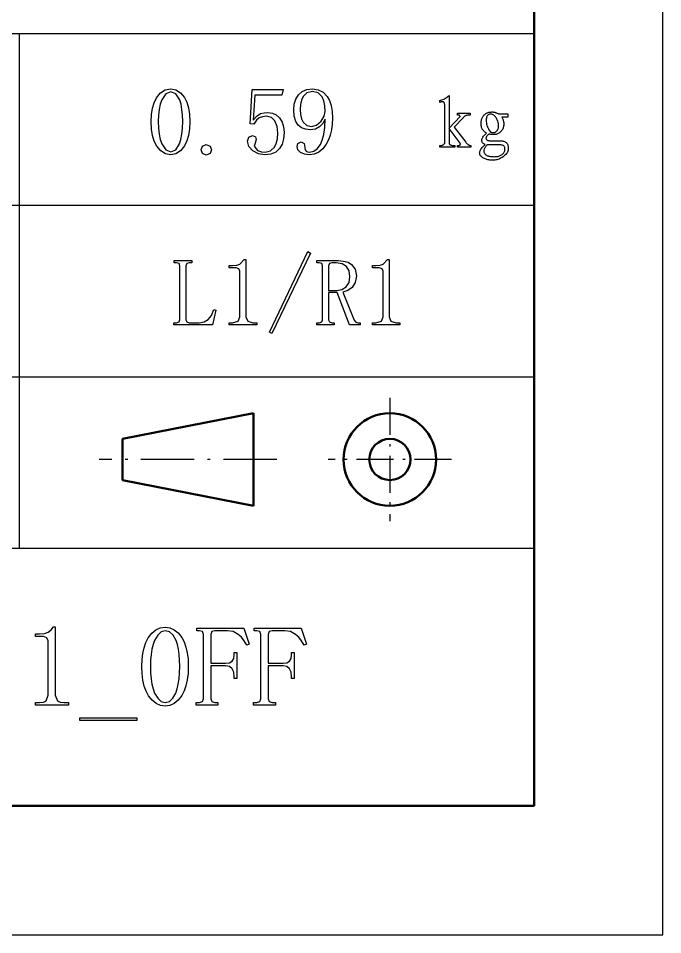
# Model space of a CAD drawing. Extents: x 0 to 420, y 0 to 297.
# Drawn here: x 394.95 to 420, y 0 to 35.61 of the extents above; entities that cross this region are included whole.
import ezdxf

# ---------------------------------------------------------------- set-up
doc = ezdxf.new("R2010")
doc.units = 0
doc.linetypes.add('DASHDOT', pattern=[18.5, 12, -3, 0.5, -3])

msp = doc.modelspace()

# ---------------------------------------------------------------- linework, layer by layer
at = {"color": 7, "lineweight": 25}
for p, q in [((420, 0), (420, 297)), ((415, 35), (235, 35)), ((395, 15), (395, 35)), ((415, 28.33), (363, 28.33)), ((415, 21.66), (363, 21.66)), ((415, 15), (303, 15)), ((0, 0), (420, 0))]:
    msp.add_line(p, q, dxfattribs=at)
at = {"color": 7, "lineweight": 50}
for p, q in [((415, 5), (415, 292)), ((415, 5), (25, 5)), ((235, 5), (415, 5)), ((235, 5), (415, 5)), ((235, 5), (415, 5)), ((235, 5), (415, 5)), ((235, 5), (415, 5)), ((235, 5), (415, 5)), ((235, 5), (415, 5))]:
    msp.add_line(p, q, dxfattribs=at)
at = {"color": 7, "linetype": 'DASHDOT', "lineweight": 25, "ltscale": 0.12}
for p, q in [((409.394, 20.864), (409.394, 16.064)), ((411.794, 18.464), (406.994, 18.464))]:
    msp.add_line(p, q, dxfattribs=at)
at = {"color": 7, "lineweight": 50, "ltscale": 0.129928}
for p, q in [((404.094, 20.264), (398.994, 19.264)), ((398.994, 17.664), (404.094, 16.664))]:
    msp.add_line(p, q, dxfattribs=at)
at = {"color": 7, "lineweight": 50, "ltscale": 0.09}
msp.add_line((404.094, 16.664), (404.094, 20.264), dxfattribs=at)
at = {"color": 7, "lineweight": 50, "ltscale": 0.04}
msp.add_line((398.994, 19.264), (398.994, 17.664), dxfattribs=at)
at = {"color": 7, "linetype": 'DASHDOT', "lineweight": 25, "ltscale": 0.1725}
msp.add_line((404.994, 18.464), (398.094, 18.464), dxfattribs=at)
at = {"color": 7, "lineweight": 25}
for points in [[(400.873, 30.308), (400.67, 30.346), (400.49, 30.458), (400.332, 30.645), (400.236, 30.83), (400.168, 31.05), (400.127, 31.305), (400.113, 31.595), (400.126, 31.866), (400.166, 32.11), (400.232, 32.327), (400.325, 32.516), (400.48, 32.711), (400.663, 32.828), (400.873, 32.867), (401.075, 32.829), (401.253, 32.717), (401.407, 32.531), (401.499, 32.346), (401.566, 32.129), (401.605, 31.878), (401.619, 31.595), (401.605, 31.311), (401.566, 31.059), (401.499, 30.84), (401.407, 30.652), (401.253, 30.461), (401.075, 30.347)], [(404.656, 31.946), (404.829, 31.922), (404.98, 31.852), (405.109, 31.734), (405.206, 31.577), (405.265, 31.389), (405.284, 31.171), (405.264, 30.926), (405.203, 30.716), (405.101, 30.542), (404.958, 30.412), (404.77, 30.334), (404.539, 30.308), (404.29, 30.347), (404.071, 30.462), (403.917, 30.632), (403.866, 30.835), (403.917, 30.988), (404.056, 31.054), (404.173, 30.995), (404.202, 30.893), (404.158, 30.754), (404.115, 30.645), (404.253, 30.469), (404.398, 30.425), (404.553, 30.411), (404.76, 30.458), (404.911, 30.601), (404.98, 30.745), (405.022, 30.926), (405.036, 31.142), (405.008, 31.407), (404.926, 31.617), (404.789, 31.754), (404.597, 31.8), (404.447, 31.785), (404.319, 31.741), (404.206, 31.65), (404.1, 31.493), (403.968, 31.507), (404.041, 32.838), (405.24, 32.838), (405.196, 32.618), (404.144, 32.618), (404.085, 31.653), (404.23, 31.818), (404.37, 31.902), (404.511, 31.935)], [(406.298, 31.273), (406.116, 31.294), (405.96, 31.354), (405.83, 31.456), (405.733, 31.603), (405.674, 31.8), (405.655, 32.048), (405.676, 32.269), (405.739, 32.464), (405.845, 32.633), (405.99, 32.763), (406.17, 32.841), (406.386, 32.867), (406.612, 32.834), (406.802, 32.737), (406.956, 32.574), (407.046, 32.412), (407.11, 32.216), (407.148, 31.988), (407.161, 31.726), (407.151, 31.489), (407.122, 31.269), (407.074, 31.066), (407.006, 30.88), (406.92, 30.71), (406.788, 30.534), (406.633, 30.409), (406.455, 30.333), (406.254, 30.308), (406.077, 30.33), (405.925, 30.396), (405.821, 30.498), (405.786, 30.63), (405.823, 30.747), (405.947, 30.805), (406.064, 30.74), (406.094, 30.586), (406.108, 30.491), (406.137, 30.44), (406.189, 30.418), (406.269, 30.411), (406.433, 30.443), (406.574, 30.541), (406.693, 30.703), (406.765, 30.874), (406.821, 31.094), (406.86, 31.364), (406.883, 31.683), (406.792, 31.522), (406.664, 31.39), (406.499, 31.302)], [(405.903, 32.063), (405.917, 31.865), (405.959, 31.702), (406.028, 31.573), (406.168, 31.447), (406.342, 31.405), (406.547, 31.456), (406.722, 31.61), (406.843, 31.807), (406.883, 31.99), (406.87, 32.208), (406.831, 32.396), (406.766, 32.552), (406.613, 32.711), (406.386, 32.764), (406.17, 32.715), (406.02, 32.567), (405.955, 32.423), (405.916, 32.255)], [(400.873, 32.75), (400.685, 32.671), (400.529, 32.436), (400.469, 32.265), (400.425, 32.068), (400.399, 31.845), (400.391, 31.595), (400.399, 31.333), (400.425, 31.101), (400.469, 30.901), (400.529, 30.732), (400.685, 30.502), (400.873, 30.425), (401.069, 30.502), (401.217, 30.732), (401.271, 30.901), (401.31, 31.101), (401.333, 31.333), (401.341, 31.595), (401.334, 31.845), (401.312, 32.068), (401.275, 32.265), (401.224, 32.436), (401.078, 32.671)], [(412.123, 31.789), (412.122, 31.8), (412.119, 31.81), (412.114, 31.819), (412.108, 31.826), (412.099, 31.833), (412.089, 31.838), (412.077, 31.842), (412.063, 31.845), (412.047, 31.847), (412.029, 31.847), (412.029, 31.918), (412.521, 31.918), (412.521, 31.847), (412.485, 31.847), (412.451, 31.844), (412.418, 31.839), (412.388, 31.832), (412.36, 31.824), (412.334, 31.814), (412.311, 31.802), (412.289, 31.787), (412.269, 31.772), (412.252, 31.754), (411.889, 31.379), (412.346, 30.793), (412.364, 30.768), (412.384, 30.746), (412.403, 30.727), (412.422, 30.71), (412.442, 30.696), (412.462, 30.685), (412.483, 30.676), (412.503, 30.669), (412.524, 30.665), (412.545, 30.664), (412.545, 30.594), (412.029, 30.594), (412.029, 30.664), (412.055, 30.665), (412.078, 30.668), (412.097, 30.672), (412.112, 30.679), (412.123, 30.687), (412.13, 30.698), (412.134, 30.71), (412.134, 30.724), (412.13, 30.74), (412.123, 30.758), (411.701, 31.32), (411.701, 30.734), (411.707, 30.721), (411.717, 30.709), (411.731, 30.698), (411.748, 30.689), (411.768, 30.681), (411.792, 30.675), (411.82, 30.67), (411.851, 30.667), (411.886, 30.665), (411.924, 30.664), (411.924, 30.594), (411.338, 30.594), (411.338, 30.664), (411.369, 30.665), (411.398, 30.668), (411.424, 30.672), (411.447, 30.679), (411.467, 30.687), (411.484, 30.698), (411.499, 30.71), (411.51, 30.724), (411.519, 30.74), (411.525, 30.758), (411.525, 32.222), (411.525, 32.249), (411.523, 32.273), (411.519, 32.294), (411.515, 32.312), (411.509, 32.328), (411.502, 32.341), (411.494, 32.35), (411.484, 32.357), (411.473, 32.362), (411.461, 32.363), (411.448, 32.363), (411.435, 32.362), (411.423, 32.361), (411.41, 32.359), (411.398, 32.357), (411.386, 32.355), (411.373, 32.352), (411.361, 32.348), (411.35, 32.344), (411.338, 32.34), (411.338, 32.41), (411.375, 32.42), (411.412, 32.433), (411.449, 32.448), (411.486, 32.464), (411.522, 32.483), (411.559, 32.504), (411.594, 32.527), (411.63, 32.552), (411.666, 32.58), (411.701, 32.609), (411.701, 31.344)], [(413.154, 31.144), (413.134, 31.158), (413.114, 31.172), (413.096, 31.187), (413.078, 31.201), (413.062, 31.215), (413.047, 31.229), (413.032, 31.243), (413.019, 31.257), (413.007, 31.271), (412.996, 31.285), (412.986, 31.3), (412.977, 31.318), (412.969, 31.337), (412.962, 31.359), (412.956, 31.383), (412.952, 31.409), (412.948, 31.438), (412.945, 31.469), (412.944, 31.502), (412.943, 31.537), (412.944, 31.573), (412.947, 31.607), (412.952, 31.64), (412.959, 31.671), (412.968, 31.701), (412.979, 31.73), (412.992, 31.757), (413.007, 31.783), (413.024, 31.807), (413.043, 31.83), (413.063, 31.851), (413.084, 31.871), (413.105, 31.888), (413.126, 31.904), (413.148, 31.918), (413.171, 31.93), (413.194, 31.94), (413.217, 31.948), (413.241, 31.954), (413.265, 31.959), (413.29, 31.962), (413.313, 31.964), (413.335, 31.966), (413.355, 31.967), (413.375, 31.968), (413.394, 31.967), (413.412, 31.966), (413.429, 31.964), (413.444, 31.962), (413.459, 31.959), (413.473, 31.955), (413.488, 31.951), (413.503, 31.946), (413.519, 31.94), (413.535, 31.934), (413.552, 31.927), (413.569, 31.92), (413.586, 31.912), (413.604, 31.903), (413.623, 31.894), (413.974, 31.894), (413.974, 31.765), (413.752, 31.765), (413.765, 31.742), (413.777, 31.717), (413.788, 31.691), (413.797, 31.664), (413.805, 31.637), (413.811, 31.608), (413.816, 31.578), (413.819, 31.548), (413.821, 31.517), (413.822, 31.484), (413.821, 31.452), (413.817, 31.42), (413.812, 31.39), (413.803, 31.36), (413.793, 31.332), (413.78, 31.304), (413.765, 31.277), (413.747, 31.252), (413.727, 31.227), (413.705, 31.203), (413.681, 31.181), (413.657, 31.161), (413.633, 31.143), (413.607, 31.128), (413.582, 31.115), (413.556, 31.105), (413.529, 31.096), (413.502, 31.09), (413.475, 31.087), (413.447, 31.086), (413.42, 31.086), (413.394, 31.087), (413.37, 31.088), (413.348, 31.09), (413.327, 31.092), (413.308, 31.094), (413.29, 31.097), (413.275, 31.101), (413.26, 31.105), (413.248, 31.109), (413.226, 31.093), (413.206, 31.076), (413.188, 31.059), (413.173, 31.043), (413.16, 31.026), (413.149, 31.009), (413.141, 30.991), (413.135, 30.974), (413.132, 30.957), (413.131, 30.939), (413.132, 30.923), (413.138, 30.908), (413.146, 30.894), (413.158, 30.883), (413.173, 30.873), (413.192, 30.865), (413.214, 30.859), (413.239, 30.855), (413.268, 30.852), (413.301, 30.851), (413.335, 30.851), (413.369, 30.851), (413.403, 30.851), (413.438, 30.851), (413.472, 30.851), (413.507, 30.851), (413.541, 30.851), (413.576, 30.851), (413.611, 30.851), (413.646, 30.851), (413.681, 30.851), (413.713, 30.849), (413.744, 30.846), (413.773, 30.841), (413.8, 30.835), (413.826, 30.828), (413.849, 30.82), (413.871, 30.81), (413.892, 30.799), (413.91, 30.787), (413.927, 30.773), (413.942, 30.757), (413.955, 30.738), (413.966, 30.718), (413.976, 30.695), (413.984, 30.67), (413.99, 30.642), (413.994, 30.613), (413.997, 30.581), (413.998, 30.547), (413.996, 30.512), (413.99, 30.478), (413.98, 30.444), (413.966, 30.412), (413.948, 30.38), (413.926, 30.348), (413.9, 30.318), (413.87, 30.288), (413.837, 30.259), (413.799, 30.23), (413.759, 30.204), (413.719, 30.18), (413.679, 30.159), (413.638, 30.14), (413.598, 30.125), (413.557, 30.112), (413.517, 30.102), (413.476, 30.095), (413.435, 30.091), (413.394, 30.09), (413.354, 30.091), (413.314, 30.093), (413.276, 30.097), (413.239, 30.103), (413.202, 30.11), (413.167, 30.119), (413.133, 30.13), (413.1, 30.142), (413.068, 30.156), (413.037, 30.172), (413.008, 30.189), (412.982, 30.206), (412.959, 30.225), (412.939, 30.244), (412.923, 30.264), (412.909, 30.285), (412.898, 30.307), (412.891, 30.329), (412.886, 30.353), (412.885, 30.377), (412.887, 30.402), (412.893, 30.429), (412.904, 30.457), (412.918, 30.487), (412.937, 30.519), (412.961, 30.552), (412.988, 30.586), (413.02, 30.622), (413.055, 30.66), (413.096, 30.699), (413.071, 30.711), (413.049, 30.725), (413.03, 30.739), (413.013, 30.754), (412.999, 30.771), (412.987, 30.788), (412.978, 30.807), (412.972, 30.827), (412.968, 30.847), (412.967, 30.869), (412.969, 30.892), (412.974, 30.916), (412.984, 30.941), (412.997, 30.966), (413.014, 30.993), (413.034, 31.022), (413.059, 31.051), (413.087, 31.081), (413.119, 31.112)], [(413.306, 31.18), (413.329, 31.177), (413.35, 31.176), (413.37, 31.174), (413.388, 31.173), (413.405, 31.172), (413.42, 31.172), (413.433, 31.172), (413.445, 31.172), (413.456, 31.173), (413.465, 31.174), (413.473, 31.175), (413.482, 31.178), (413.491, 31.182), (413.5, 31.188), (413.51, 31.194), (413.52, 31.202), (413.531, 31.211), (413.542, 31.221), (413.553, 31.232), (413.564, 31.244), (413.575, 31.258), (413.585, 31.272), (413.594, 31.288), (413.602, 31.306), (413.608, 31.325), (413.614, 31.345), (413.618, 31.366), (413.621, 31.388), (413.622, 31.412), (413.623, 31.437), (413.622, 31.463), (413.619, 31.49), (413.615, 31.517), (413.609, 31.545), (413.601, 31.574), (413.591, 31.603), (413.58, 31.632), (413.567, 31.662), (413.552, 31.693), (413.535, 31.724), (413.517, 31.755), (413.497, 31.781), (413.476, 31.805), (413.454, 31.826), (413.431, 31.843), (413.406, 31.857), (413.38, 31.868), (413.353, 31.876), (413.325, 31.881), (413.295, 31.883), (413.266, 31.88), (413.24, 31.873), (413.217, 31.861), (413.197, 31.844), (413.181, 31.823), (413.167, 31.796), (413.156, 31.765), (413.149, 31.729), (413.144, 31.688), (413.142, 31.642), (413.144, 31.595), (413.149, 31.547), (413.157, 31.5), (413.169, 31.453), (413.183, 31.407), (413.201, 31.36), (413.223, 31.315), (413.247, 31.269), (413.275, 31.224)], [(402.464, 30.498), (402.405, 30.352), (402.259, 30.294), (402.113, 30.352), (402.054, 30.498), (402.113, 30.645), (402.259, 30.703), (402.405, 30.645)], [(413.178, 30.687), (413.153, 30.664), (413.131, 30.641), (413.112, 30.618), (413.095, 30.595), (413.081, 30.572), (413.069, 30.549), (413.06, 30.526), (413.054, 30.504), (413.05, 30.481), (413.049, 30.459), (413.05, 30.437), (413.053, 30.416), (413.058, 30.397), (413.065, 30.378), (413.074, 30.361), (413.085, 30.344), (413.097, 30.329), (413.112, 30.314), (413.129, 30.301), (413.148, 30.289), (413.169, 30.278), (413.192, 30.268), (413.217, 30.259), (413.244, 30.251), (413.273, 30.245), (413.304, 30.24), (413.337, 30.236), (413.371, 30.233), (413.408, 30.231), (413.447, 30.23), (413.486, 30.231), (413.523, 30.234), (413.559, 30.238), (413.592, 30.243), (413.624, 30.251), (413.655, 30.26), (413.683, 30.271), (413.71, 30.283), (413.735, 30.297), (413.758, 30.312), (413.779, 30.329), (413.798, 30.348), (413.814, 30.367), (413.829, 30.388), (413.841, 30.41), (413.851, 30.434), (413.859, 30.459), (413.865, 30.485), (413.868, 30.512), (413.869, 30.541), (413.867, 30.569), (413.861, 30.594), (413.851, 30.616), (413.837, 30.635), (413.819, 30.651), (413.797, 30.664), (413.771, 30.674), (413.741, 30.681), (413.708, 30.686), (413.67, 30.687), (413.631, 30.687), (413.595, 30.687), (413.56, 30.687), (413.528, 30.687), (413.498, 30.687), (413.471, 30.687), (413.445, 30.687), (413.422, 30.687), (413.401, 30.687), (413.383, 30.687), (413.365, 30.687), (413.346, 30.687), (413.327, 30.687), (413.308, 30.687), (413.287, 30.687), (413.267, 30.687), (413.245, 30.687), (413.223, 30.687), (413.201, 30.687)], [(404.812, 23.354), (404.71, 23.413), (406.201, 26.542), (406.304, 26.483)], [(401.46, 23.895), (401.497, 23.808), (401.592, 23.778), (401.987, 23.778), (402.177, 23.809), (402.337, 23.903), (402.465, 24.062), (402.557, 24.29), (402.63, 24.261), (402.498, 23.691), (400.992, 23.691), (400.992, 23.778), (401.095, 23.778), (401.197, 23.808), (401.226, 23.895), (401.226, 25.986), (401.197, 26.074), (401.095, 26.103), (401.007, 26.103), (401.007, 26.191), (401.694, 26.191), (401.694, 26.103), (401.592, 26.103), (401.497, 26.074), (401.46, 25.986)], [(403.795, 26.235), (403.795, 24.012), (403.868, 23.837), (404.073, 23.778), (404.219, 23.778), (404.219, 23.691), (403.151, 23.691), (403.151, 23.778), (403.283, 23.778), (403.495, 23.837), (403.561, 24.012), (403.561, 25.781), (403.524, 25.876), (403.415, 25.913), (403.151, 25.913), (403.151, 26.001), (403.283, 26.001), (403.442, 26.015), (403.568, 26.059), (403.736, 26.235)], [(408.091, 25.606), (408.05, 25.346), (407.93, 25.153), (407.758, 25.025), (407.564, 24.963), (408.003, 23.881), (408.069, 23.8), (408.149, 23.778), (408.237, 23.778), (408.237, 23.691), (407.828, 23.691), (407.345, 24.948), (407.009, 24.948), (407.009, 23.895), (407.045, 23.808), (407.14, 23.778), (407.228, 23.778), (407.228, 23.691), (406.556, 23.691), (406.556, 23.778), (406.643, 23.778), (406.746, 23.808), (406.775, 23.895), (406.775, 25.986), (406.746, 26.074), (406.643, 26.103), (406.556, 26.103), (406.556, 26.191), (407.389, 26.191), (407.596, 26.174), (407.769, 26.126), (407.908, 26.044), (408.045, 25.862)], [(407.009, 25.036), (407.33, 25.036), (407.531, 25.069), (407.696, 25.167), (407.806, 25.335), (407.842, 25.577), (407.809, 25.798), (407.711, 25.964), (407.542, 26.068), (407.301, 26.103), (407.14, 26.103), (407.045, 26.074), (407.009, 25.986)], [(409.364, 26.235), (409.364, 24.012), (409.437, 23.837), (409.642, 23.778), (409.788, 23.778), (409.788, 23.691), (408.721, 23.691), (408.721, 23.778), (408.853, 23.778), (409.065, 23.837), (409.13, 24.012), (409.13, 25.781), (409.094, 25.876), (408.984, 25.913), (408.721, 25.913), (408.721, 26.001), (408.853, 26.001), (409.012, 26.015), (409.138, 26.059), (409.306, 26.235)], [(396.389, 11.968), (396.389, 9.301), (396.476, 9.09), (396.582, 9.038), (396.722, 9.02), (396.897, 9.02), (396.897, 8.915), (395.617, 8.915), (395.617, 9.02), (395.775, 9.02), (395.926, 9.038), (396.029, 9.09), (396.108, 9.301), (396.108, 11.424), (396.064, 11.538), (395.932, 11.582), (395.617, 11.582), (395.617, 11.687), (395.775, 11.687), (395.965, 11.705), (396.117, 11.757), (396.233, 11.845), (396.318, 11.968)], [(400.662, 8.88), (400.477, 8.905), (400.307, 8.981), (400.152, 9.107), (400.013, 9.283), (399.918, 9.458), (399.845, 9.66), (399.792, 9.888), (399.76, 10.142), (399.75, 10.424), (399.76, 10.687), (399.791, 10.929), (399.842, 11.15), (399.913, 11.35), (400.004, 11.529), (400.141, 11.713), (400.296, 11.845), (400.47, 11.924), (400.662, 11.95), (400.847, 11.925), (401.015, 11.849), (401.167, 11.723), (401.303, 11.547), (401.394, 11.373), (401.465, 11.173), (401.516, 10.949), (401.547, 10.699), (401.557, 10.424), (401.547, 10.148), (401.516, 9.898), (401.465, 9.671), (401.394, 9.469), (401.303, 9.292), (401.167, 9.112), (401.015, 8.983), (400.847, 8.906)], [(400.662, 11.81), (400.507, 11.768), (400.37, 11.642), (400.25, 11.433), (400.19, 11.272), (400.143, 11.09), (400.11, 10.888), (400.09, 10.666), (400.083, 10.424), (400.09, 10.169), (400.11, 9.938), (400.143, 9.731), (400.19, 9.548), (400.25, 9.389), (400.37, 9.184), (400.507, 9.061), (400.662, 9.02), (400.825, 9.061), (400.962, 9.184), (401.075, 9.389), (401.128, 9.548), (401.17, 9.731), (401.2, 9.938), (401.218, 10.169), (401.224, 10.424), (401.218, 10.666), (401.201, 10.888), (401.173, 11.09), (401.134, 11.272), (401.083, 11.433), (400.974, 11.642), (400.834, 11.768)], [(402.711, 9.02), (402.711, 8.915), (401.869, 8.915), (401.869, 9.02), (401.992, 9.02), (402.115, 9.055), (402.15, 9.161), (402.15, 11.669), (402.115, 11.775), (401.992, 11.81), (401.887, 11.81), (401.887, 11.915), (403.711, 11.915), (403.922, 11.283), (403.834, 11.248), (403.735, 11.42), (403.624, 11.56), (403.501, 11.669), (403.299, 11.775), (403.08, 11.81), (402.589, 11.81), (402.475, 11.775), (402.431, 11.669), (402.431, 10.547), (403.01, 10.547), (403.161, 10.566), (403.264, 10.626), (403.323, 10.729), (403.343, 10.88), (403.343, 10.968), (403.448, 10.968), (403.448, 9.95), (403.343, 9.95), (403.343, 10.02), (403.323, 10.205), (403.264, 10.336), (403.161, 10.415), (403.01, 10.441), (402.431, 10.441), (402.431, 9.161), (402.475, 9.055), (402.589, 9.02)], [(404.942, 9.02), (404.942, 8.915), (404.099, 8.915), (404.099, 9.02), (404.222, 9.02), (404.345, 9.055), (404.38, 9.161), (404.38, 11.669), (404.345, 11.775), (404.222, 11.81), (404.117, 11.81), (404.117, 11.915), (405.942, 11.915), (406.152, 11.283), (406.064, 11.248), (405.965, 11.42), (405.854, 11.56), (405.731, 11.669), (405.529, 11.775), (405.31, 11.81), (404.819, 11.81), (404.705, 11.775), (404.661, 11.669), (404.661, 10.547), (405.24, 10.547), (405.391, 10.566), (405.494, 10.626), (405.553, 10.729), (405.573, 10.88), (405.573, 10.968), (405.678, 10.968), (405.678, 9.95), (405.573, 9.95), (405.573, 10.02), (405.553, 10.205), (405.494, 10.336), (405.391, 10.415), (405.24, 10.441), (404.661, 10.441), (404.661, 9.161), (404.705, 9.055), (404.819, 9.02)], [(397.346, 8.319), (397.346, 8.424), (399.557, 8.424), (399.557, 8.319)]]:
    msp.add_lwpolyline(points, close=True, dxfattribs=at)
at = {"color": 7, "lineweight": 50}
for radius in [1.8, 0.8]:
    msp.add_circle((409.394, 18.464), radius, dxfattribs=at)

doc.saveas('drawing.dxf')
